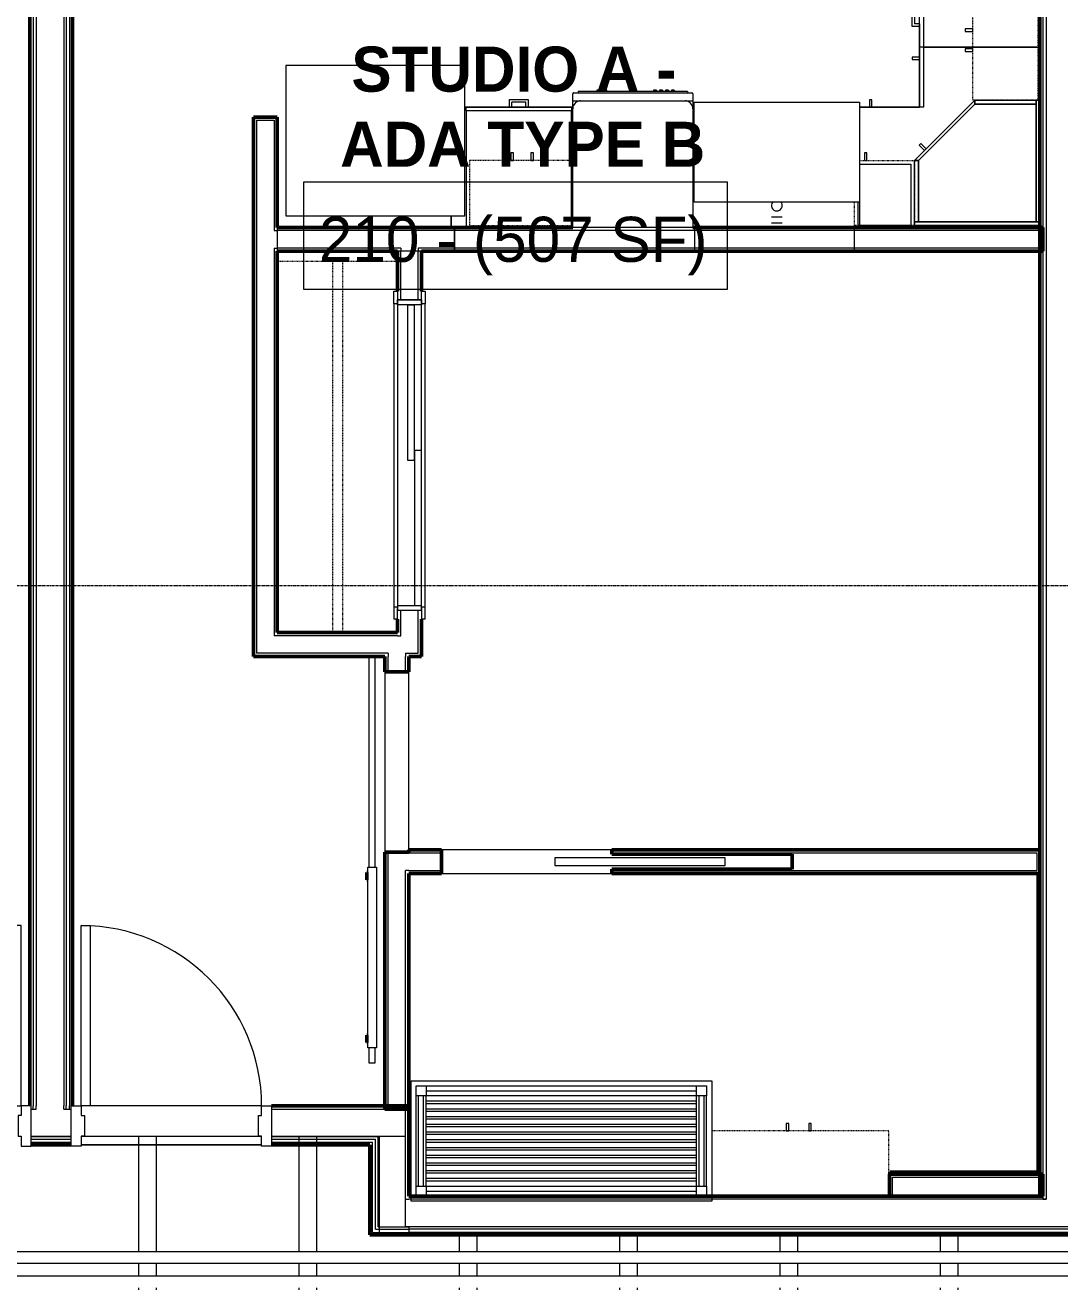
# Model space of a CAD drawing. Header units: inches. Extents: x -4218 to -1830, y 9767 to 12426.
# Drawn here: x -3142.3 to -2935.8, y 11708.2 to 11959.1 of the extents above; entities that cross this region are included whole.
import ezdxf

# ---------------------------------------------------------------- set-up
doc = ezdxf.new("R2010")
doc.units = ezdxf.units.IN
doc.header["$MEASUREMENT"] = 0
doc.linetypes.add('Dash', pattern=[0.25, 0.125, -0.125])
doc.linetypes.add('Grid Line 1_2_', pattern=[0.875, 0.5, -0.125, 0.125, -0.125])
for name, color, linetype, lineweight in [('0-1', 7, 'Continuous', 5), ('0-2', 10, 'Continuous', 9), ('A-AREA-IDEN', 2, 'Continuous', 9), ('A-DOOR-1', 10, 'Continuous', 9), ('A-DOOR-2', 50, 'Continuous', 20), ('A-DOOR-4', 7, 'Continuous', 50), ('A-DOOR-FRAM-1', 10, 'Continuous', 9), ('A-DOOR-FRAM-3', 50, 'Continuous', 20), ('A-FLOR-3', 192, 'Continuous', 9), ('A-WALL-1', 7, 'Continuous', 50), ('A-WALL-2', 250, 'Continuous', 13), ('A-WALL-3', 10, 'Continuous', 9), ('A-WALL-4', 252, 'Continuous', 9), ('A-WALL-5', 253, 'Continuous', 9), ('A-WALL-6', 254, 'Continuous', 9), ('A-WALL-7', 113, 'Continuous', 9), ('I-WALL-1', 7, 'Continuous', 50), ('I-WALL-2', 10, 'Continuous', 9), ('I-WALL-3', 252, 'Continuous', 9), ('I-WALL-4', 253, 'Continuous', 9), ('P-PIPE-1', 10, 'Continuous', 9), ('P-SANR-FIXT-1', 10, 'Continuous', 9), ('P-SANR-FIXT-2', 252, 'Continuous', 9), ('Q-CASE', 31, 'Continuous', 9), ('Q-CASE-1', 252, 'Continuous', 9), ('Q-CASE-2', 10, 'Continuous', 9), ('Q-CASE-3', 253, 'Continuous', 9), ('Q-CASE-4', 252, 'Dash', 9), ('Q-CASE-5', 253, 'Dash', 9), ('Q-CASE-6', 254, 'Continuous', 9), ('Q-CASE-7', 10, 'Dash', 9), ('Q-CASE-HDLN-1', 10, 'Dash', 9), ('Q-CASE-HDLN-2', 252, 'Dash', 9), ('Q-SPCQ-1', 10, 'Continuous', 9), ('S-BEAM', 12, 'Continuous', 9), ('S-GRID-1', 1, 'Grid Line 1_2_', 9)]:
    doc.layers.add(name, color=color, linetype=linetype, lineweight=lineweight)
doc.styles.add('Century Gothic', font='ufonts.com_century-gothic.ttf', dxfattribs={"height": 9})
doc.styles.add('Century Gothic_B', font='GOTHICB.TTF', dxfattribs={"height": 9})

# ---------------------------------------------------------------- blocks, each defined once
blk = doc.blocks.new('POCKET - FLUSH - 2-10 x 6-8-2882529-BACKGROUND - RCP - 2ND FLOOR')
at = {"layer": 'A-DOOR-2'}
for p, q in [((-39.67, 0.75), (-39.67, -0.75)), ((-5.67, 0.75), (-39.67, 0.75)), ((-5.67, -0.75), (-5.67, 0.75)), ((-39.67, -0.75), (-5.67, -0.75))]:
    blk.add_line(p, q, dxfattribs=at)
blk = doc.blocks.new('SLIDING - FLUSH - 5-0 x 6-8-3203586-BACKGROUND - RCP - 2ND FLOOR')
at = {"layer": 'A-DOOR-1'}
for p, q in [((-32.75, 2.5), (-32.75, 3.25)), ((-30.25, 3.25), (-32.75, 3.25)), ((30.25, 3.25), (-30.25, 3.25)), ((-30.25, 3.25), (-30.25, 2.5)), ((30.25, 2.5), (30.25, 3.25)), ((30.25, 3.25), (32.75, 3.25)), ((32.75, 3.25), (32.75, 2.5)), ((-32.75, 2.5), (-30.25, 2.5)), ((30, 0.5), (-1, 0.5)), ((-1, 0.5), (-1, -0.88)), ((30, 0.5), (30, -0.88)), ((32.75, 2.5), (30.25, 2.5)), ((-32.75, -3), (-32.75, -2.25)), ((-30.25, -2.25), (-32.75, -2.25)), ((-30.25, -2.25), (-30.25, -3)), ((1, -0.88), (-30, -0.88)), ((-30, -0.88), (-30, -2.25)), ((-30, -2.25), (1, -2.25)), ((-1, -0.88), (30, -0.88)), ((1, -0.88), (1, -2.25)), ((30.25, -2.25), (32.75, -2.25)), ((30.25, -3), (30.25, -2.25)), ((32.75, -2.25), (32.75, -3)), ((-32.75, -3), (-30.25, -3)), ((-30.25, -3), (30.25, -3)), ((32.75, -3), (30.25, -3))]:
    blk.add_line(p, q, dxfattribs=at)
at = {"layer": 'A-DOOR-FRAM-1'}
for p, q in [((-31, -2.25), (-31, 2.5)), ((-30, 2.5), (-31, 2.5)), ((30, 2.5), (-30, 2.5)), ((-30, 2.5), (-30, -2.25)), ((30, -2.25), (30, 2.5)), ((30, 2.5), (31, 2.5)), ((31, 2.5), (31, -2.25)), ((-31, -2.25), (-30, -2.25)), ((1, -2.25), (30, -2.25)), ((31, -2.25), (30, -2.25))]:
    blk.add_line(p, q, dxfattribs=at)
blk = doc.blocks.new('Refrigerator_-_Side-by-Side_6047 - 36_ X 30_-345559-BACKGROUND - RCP - 2ND FLOOR')
at = {"layer": 'Q-SPCQ-1'}
for p, q in [((17.87, 14.42), (-17.88, 14.42)), ((-17.88, 14.42), (-17.88, -15.58)), ((17.87, -15.58), (17.87, 14.42)), ((-17.88, -15.58), (17.87, -15.58))]:
    blk.add_line(p, q, dxfattribs=at)
blk = doc.blocks.new('Dishwasher_15404 - 34_ counter-2817256-BACKGROUND - RCP - 2ND FLOOR')
at = {"layer": 'Q-SPCQ-1'}
for p, q in [((0, -24), (0, 0)), ((0, 0), (23.68, 0)), ((23.68, 0), (25.25, 0)), ((25.25, 0), (26.68, 0)), ((25.25, 0), (25.25, -1.57)), ((25.25, -1.57), (25.25, -22.43)), ((26.87, -0.2), (26.87, -23.8)), ((27.12, -1.09), (26.87, -1.09)), ((27.12, -2.61), (27.12, -1.09)), ((27.12, -3.81), (27.12, -2.61)), ((27.12, -20.19), (27.12, -3.81)), ((27.37, -4.82), (27.12, -4.82)), ((27.37, -5.81), (27.37, -4.82)), ((27.12, -6.79), (27.37, -6.79)), ((27.37, -6.79), (27.37, -5.81)), ((27.37, -16.15), (27.12, -16.15)), ((27.37, -16.74), (27.12, -16.74)), ((27.37, -17.33), (27.12, -17.33)), ((27.37, -16.74), (27.37, -16.15)), ((27.37, -17.92), (27.37, -17.33)), ((27.37, -17.92), (27.12, -17.92)), ((27.37, -18.51), (27.12, -18.51)), ((27.37, -19.1), (27.12, -19.1)), ((27.37, -19.69), (27.12, -19.69)), ((27.37, -19.1), (27.37, -18.51)), ((27.37, -20.28), (27.37, -19.69)), ((25.25, -22.43), (25.25, -24)), ((27.12, -21.39), (27.12, -20.19)), ((27.37, -20.28), (27.12, -20.28)), ((27.12, -22.91), (27.12, -21.39)), ((23.68, -24), (0, -24)), ((25.25, -24), (23.68, -24)), ((26.68, -24), (25.25, -24)), ((27.12, -22.91), (26.87, -22.91))]:
    blk.add_line(p, q, dxfattribs=at)
for centre, radius, start, end in [((26.68, -0.2), 0.197, 0, 90), ((23.68, -1.57), 1.57, 0, 90), ((23.68, -1.57), 1.57, 32.077, 42.3359), ((23.68, -1.57), 1.57, 17.8182, 27.5266), ((23.68, -1.57), 1.57, 0, 13.6425), ((26.68, -0.2), 0.197, 15, 90), ((23.68, -22.43), 1.57, 270, 0), ((23.68, -22.43), 1.57, 346.3575, 0), ((23.68, -22.43), 1.57, 317.6641, 327.923), ((23.68, -22.43), 1.57, 332.4734, 342.1818), ((26.68, -23.8), 0.197, 270, 0)]:
    blk.add_arc(centre, radius, start, end, dxfattribs=at)
blk = doc.blocks.new('BARN - FLUSH - 3-0 x 7-0 BARN DOOR-2961665-BACKGROUND - RCP - 2ND FLOOR')
at = {"layer": 'A-DOOR-1'}
for p, q in [((-57, 5.57), (-60, 5.57)), ((-60, 5.57), (-60, 4.95)), ((-57, 4.07), (-57, 5.82)), ((-57, 5.82), (-21, 5.82)), ((-21, 5.82), (-21, 4.07)), ((21, 5.57), (-21, 5.57)), ((21, 4.95), (21, 5.57)), ((-60, 4.95), (-60, 4.32)), ((-60, 4.32), (-57, 4.32)), ((-21, 4.07), (-57, 4.07)), ((-21, 4.32), (21, 4.32)), ((21, 4.32), (21, 4.95))]:
    blk.add_line(p, q, dxfattribs=at)
at = {"layer": 'A-DOOR-4'}
for p, q in [((-56, 6), (-56, 5.82)), ((-54.5, 6), (-56, 6)), ((-54.5, 5.82), (-54.5, 6)), ((-23.5, 6), (-23.5, 5.82)), ((-22, 6), (-23.5, 6)), ((-22, 5.82), (-22, 6))]:
    blk.add_line(p, q, dxfattribs=at)
blk = doc.blocks.new('OD_CW_Closet - OD_CW_Closet-2472542-BACKGROUND - RCP - 2ND FLOOR')
at = {"layer": 'Q-CASE-HDLN-1'}
for p, q in [((0.74, -24), (0.74, 0)), ((0.74, 0), (6.74, 0)), ((9.24, 0), (69.74, 0)), ((72.24, 0), (74.9, 0)), ((0.74, -11), (74.9, -11)), ((0.74, -13), (74.9, -13))]:
    blk.add_line(p, q, dxfattribs=at)
at = {"layer": 'Q-CASE-HDLN-2'}
for p, q in [((74.9, 0), (74.9, -24)), ((74.9, -24), (0.74, -24))]:
    blk.add_line(p, q, dxfattribs=at)
blk = doc.blocks.new('Single Door 1 Drawer 211 - 211 Base Cabinet Single Door1 Drawer 12_-2709705-BACKGROUND - RCP - 2ND FLOOR')
at = {"layer": 'Q-CASE-2'}
for p, q in [((-7.14, 24), (-7.14, 25.5)), ((-7.14, 25.5), (-3.39, 25.5)), ((-3.39, 25.5), (-3.39, 24)), ((-1.27, 25.5), (-1.76, 25.5)), ((-1.76, 25.5), (-1.76, 24)), ((-1.27, 24), (-1.27, 25.5)), ((-11.26, 24), (0.74, 24)), ((-11.26, 23.25), (-11.26, 24)), ((0.74, 23.25), (-11.26, 23.25)), ((-11.26, 23.25), (-11.26, 0)), ((-7.14, 24), (-6.64, 24)), ((-3.89, 25), (-6.64, 25)), ((-6.64, 24), (-6.64, 25)), ((-3.89, 24), (-3.89, 25)), ((-3.39, 24), (-3.89, 24)), ((-1.76, 24), (-1.27, 24)), ((0.74, 24), (0.74, 23.25)), ((0.74, 0), (0.74, 23.25)), ((-11.26, 0), (0.74, 0))]:
    blk.add_line(p, q, dxfattribs=at)
blk = doc.blocks.new('Base Cabinet Corner 197 - Base Cabinet Corner 197-2569781-BACKGROUND - RCP - 2ND FLOOR')
at = {"layer": 'Q-CASE-2'}
for p, q in [((0.74, 36), (-23.26, 36)), ((-23.26, 36), (-23.26, 0)), ((0.74, 23.25), (0.74, 36)), ((0.74, 24), (0.74, 36)), ((0.73, 34), (0.73, 33.51)), ((2.23, 34), (0.73, 34)), ((0.73, 33.51), (2.23, 33.51)), ((2.23, 33.51), (2.23, 34)), ((10.73, 25.5), (10.24, 25.5)), ((10.24, 25.5), (10.24, 24)), ((10.73, 24), (10.73, 25.5)), ((12.74, 24), (0.74, 24)), ((0.74, 23.25), (0.74, 24)), ((12.74, 23.25), (0.74, 23.25)), ((10.24, 24), (10.73, 24)), ((12.74, 0), (12.74, 24)), ((-23.26, 0), (12.74, 0))]:
    blk.add_line(p, q, dxfattribs=at)
blk = doc.blocks.new('Base Cabinet 3 Drawer 230 - Base Cabinet 3 Drawer 230 21_-2578998-BACKGROUND - RCP - 2ND FLOOR')
at = {"layer": 'Q-CASE-2'}
for p, q in [((-1.14, 24), (-1.14, 25.5)), ((-1.14, 25.5), (2.61, 25.5)), ((2.61, 25.5), (2.61, 24)), ((-9.76, 24), (11.24, 24)), ((-9.76, 23.25), (-9.76, 24)), ((11.24, 23.25), (-9.76, 23.25)), ((-9.76, 23.25), (-9.76, 0)), ((-1.14, 24), (-0.64, 24)), ((2.11, 25), (-0.64, 25)), ((-0.64, 24), (-0.64, 25)), ((2.11, 24), (2.11, 25)), ((2.61, 24), (2.11, 24)), ((11.24, 24), (11.24, 23.25)), ((11.24, 0), (11.24, 23.25)), ((-9.76, 0), (11.24, 0))]:
    blk.add_line(p, q, dxfattribs=at)
blk = doc.blocks.new('308 - 308 x 24_-V23-BACKGROUND - RCP - 2ND FLOOR')
at = {"layer": 'Q-CASE'}
for p, q in [((-12, 13.19), (0, 25.19)), ((0, 25.19), (0, 24.44)), ((0, 24.44), (-11.25, 13.19)), ((-11.25, 13.19), (-12, 13.19))]:
    blk.add_line(p, q, dxfattribs=at)
at = {"layer": 'Q-CASE-1'}
for p, q in [((0, 25.19), (12.25, 25.19)), ((0, 24.44), (0, 25.19)), ((12.25, 25.19), (12.25, 24.44)), ((12.25, 0.94), (12.25, 25.19)), ((12.25, 25.19), (12.62, 25.19)), ((-11.25, 13.19), (0, 24.44)), ((0, 24.44), (12.25, 24.44)), ((12.25, 24.44), (0, 24.44)), ((12.25, 24.44), (12.25, 0.94)), ((-10.76, 16.55), (-11.11, 16.2)), ((-11.11, 16.2), (-10.05, 15.14)), ((-9.7, 15.49), (-10.76, 16.55)), ((-12, 13.19), (-11.25, 13.19)), ((-12, 3.33), (-12, 13.19)), ((-11.25, 3.27), (-11.25, 13.19)), ((-11.25, 13.19), (-11.25, 3.27)), ((-12, 0.94), (-12, 3.31)), ((-11.25, 0.94), (-11.25, 3.2)), ((-11.25, 3.2), (-11.25, 0.94)), ((-11.25, 0.94), (-12, 0.94)), ((-12, 0.19), (-12, 0.94)), ((-12, 0.94), (12.62, 0.94)), ((12.25, 0.94), (-11.25, 0.94)), ((12.62, 0.94), (12.25, 0.94))]:
    blk.add_line(p, q, dxfattribs=at)
at = {"layer": 'Q-CASE-3'}
for p, q in [((12.62, 25.19), (13, 25.19)), ((10.32, 0.19), (-12, 0.19)), ((12.62, 0.19), (10.37, 0.19)), ((13, 0.94), (12.62, 0.94)), ((12.62, 0.94), (13, 0.94))]:
    blk.add_line(p, q, dxfattribs=at)
at = {"layer": 'Q-CASE-6'}
for p, q in [((13, 25.19), (13, 0.94)), ((13, 0.19), (12.62, 0.19)), ((13, 0.94), (13, 0.19))]:
    blk.add_line(p, q, dxfattribs=at)
blk = doc.blocks.new('300 Series Wall Hung Cabinet_301 - 12_ x 24_-V24-BACKGROUND - RCP - 2ND FLOOR')
at = {"layer": 'Q-CASE-1'}
for p, q in [((-3.51, 14.69), (-4, 14.69)), ((-4, 14.69), (-4, 13.19)), ((-4, 13.19), (-3.51, 13.19)), ((-3.51, 13.19), (-3.51, 14.69)), ((-5, 12.44), (5.25, 12.44)), ((5.25, 12.44), (5.25, 3.44)), ((-5.25, 0.19), (-5.25, 4.87)), ((5.25, 3.41), (5.25, 0.19))]:
    blk.add_line(p, q, dxfattribs=at)
at = {"layer": 'Q-CASE-3'}
blk.add_line((5.25, 0.19), (-5.25, 0.19), dxfattribs=at)
at = {"layer": 'Q-CASE-4'}
for p, q in [((-5, 13.19), (6, 13.19)), ((6, 13.19), (6, 3.33)), ((-6, 0.19), (-6, 4.87)), ((6, 3.31), (6, 0.19))]:
    blk.add_line(p, q, dxfattribs=at)
at = {"layer": 'Q-CASE-5'}
blk.add_line((6, 0.19), (-6, 0.19), dxfattribs=at)
blk = doc.blocks.new('kitchen_faucet_14143 - kitchen_faucet_14143-V111-BACKGROUND - RCP - 2ND FLOOR')
at = {"layer": 'P-SANR-FIXT-2'}
for p, q in [((2.26, -0.28), (2.26, 1.08)), ((2.34, 1.08), (2.34, 0.94)), ((2.34, 0.94), (2.34, -1.08)), ((3.44, -1.08), (3.44, 1.08)), ((2.26, -1.08), (2.26, -0.28))]:
    blk.add_line(p, q, dxfattribs=at)
for start, end in [(75, 130.3805), (229.6195, 0), (15, 74.8695), (0, 15)]:
    blk.add_arc((0, 0), 1.08, start, end, dxfattribs=at)
blk = doc.blocks.new('Stainless Steel Farmhous Kitchen Sink - Stainless Steel Farmhous Kitchen Sink-2552578-BACKGROUND - RCP - 2ND FLOOR')
at = {"layer": 'P-SANR-FIXT-1'}
for p, q in [((-33, 22.2), (0, 22.2)), ((-33, 2.25), (-33, 22.2)), ((0, 22.2), (0, 2.25)), ((0, 2.25), (-33, 2.25))]:
    blk.add_line(p, q, dxfattribs=at)
blk = doc.blocks.new('300 Series Wall Hung Cabinet_302 - 24_ X 24_-V59-BACKGROUND - RCP - 2ND FLOOR')
at = {"layer": 'Q-CASE-1'}
for p, q in [((-1.76, 14.69), (-2.25, 14.69)), ((-2.25, 14.69), (-2.25, 13.19)), ((-2.25, 13.19), (-1.76, 13.19)), ((-1.76, 13.19), (-1.76, 14.69)), ((2.24, 14.69), (1.75, 14.69)), ((1.75, 14.69), (1.75, 13.19)), ((1.75, 13.19), (2.24, 13.19)), ((2.24, 13.19), (2.24, 14.69))]:
    blk.add_line(p, q, dxfattribs=at)
at = {"layer": 'Q-CASE-4'}
for p, q in [((-12, 0.19), (-12, 13.19)), ((-12, 13.19), (12, 13.19)), ((12, 13.19), (12, 0.19))]:
    blk.add_line(p, q, dxfattribs=at)
at = {"layer": 'Q-CASE-5'}
blk.add_line((12, 0.19), (-12, 0.19), dxfattribs=at)
blk = doc.blocks.new('300 Series Wall Hung Cabinet_302 - 21_ X 24_-2838280-BACKGROUND - RCP - 2ND FLOOR')
at = {"layer": 'Q-CASE-1'}
for p, q in [((-1.76, -13.19), (-2.25, -13.19)), ((-2.25, -13.19), (-2.25, -14.69)), ((-2.25, -14.69), (-1.76, -14.69)), ((-1.76, -14.69), (-1.76, -13.19)), ((2.24, -13.19), (1.75, -13.19)), ((1.75, -13.19), (1.75, -14.69)), ((1.75, -14.69), (2.24, -14.69)), ((2.24, -14.69), (2.24, -13.19))]:
    blk.add_line(p, q, dxfattribs=at)
at = {"layer": 'Q-CASE-4'}
for p, q in [((10.5, -13.19), (10.5, -0.23)), ((-10.1, -13.19), (10.5, -13.19))]:
    blk.add_line(p, q, dxfattribs=at)
at = {"layer": 'Q-CASE-5'}
blk.add_line((10.5, -0.19), (-10.1, -0.19), dxfattribs=at)
blk = doc.blocks.new('Bath Vanity - Bath Vanity 60_-V115-BACKGROUND - RCP - 2ND FLOOR')
at = {"layer": 'Q-CASE-1'}
for p, q in [((-29.26, -0.99), (-29.26, 0)), ((-29.26, 0), (30.74, 0)), ((30.74, 0), (30.74, -0.37)), ((30.74, -0.37), (30.74, -0.99))]:
    blk.add_line(p, q, dxfattribs=at)
at = {"layer": 'Q-CASE-2'}
for p, q in [((-29.26, -24), (-29.26, -0.99)), ((-28.26, -3), (-28.26, -1)), ((-28.26, -1), (-26.26, -1)), ((27.74, -1), (-26.26, -1)), ((-26.26, -1), (-26.26, -3)), ((27.74, -2), (-26.26, -2)), ((27.74, -3), (27.74, -1)), ((27.74, -1), (29.74, -1)), ((29.74, -1), (29.74, -3)), ((30.74, -0.99), (30.74, -24)), ((-28.26, -3), (-28.26, -21)), ((-26.26, -3), (-28.26, -3)), ((-27.76, -3), (-27.76, -21)), ((-26.76, -3), (-26.76, -21)), ((27.74, -3), (-26.26, -3)), ((-26.26, -3), (-26.26, -21)), ((-26.26, -4), (27.74, -4)), ((27.74, -4.55), (-26.26, -4.55)), ((27.74, -3), (27.74, -21)), ((29.74, -3), (27.74, -3)), ((28.24, -3), (28.24, -21)), ((29.24, -3), (29.24, -21)), ((29.74, -3), (29.74, -21)), ((-26.26, -5.55), (27.74, -5.55)), ((27.74, -6.09), (-26.26, -6.09)), ((-26.26, -7.09), (27.74, -7.09)), ((27.74, -7.64), (-26.26, -7.64)), ((-26.26, -8.64), (27.74, -8.64)), ((27.74, -9.18), (-26.26, -9.18)), ((-26.26, -10.18), (27.74, -10.18)), ((27.74, -10.73), (-26.26, -10.73)), ((-26.26, -11.73), (27.74, -11.73)), ((27.74, -12.27), (-26.26, -12.27)), ((-26.26, -13.27), (27.74, -13.27)), ((27.74, -13.82), (-26.26, -13.82)), ((-26.26, -14.82), (27.74, -14.82)), ((27.74, -15.36), (-26.26, -15.36)), ((-26.26, -16.36), (27.74, -16.36)), ((27.74, -16.91), (-26.26, -16.91)), ((-26.26, -17.91), (27.74, -17.91)), ((27.74, -18.45), (-26.26, -18.45)), ((-26.26, -19.45), (27.74, -19.45)), ((27.74, -20), (-26.26, -20)), ((-28.26, -23), (-28.26, -21)), ((-28.26, -21), (-26.26, -21)), ((-26.26, -21), (27.74, -21)), ((-26.26, -21), (-26.26, -23)), ((27.74, -22), (-26.26, -22)), ((27.74, -23), (27.74, -21)), ((27.74, -21), (29.74, -21)), ((29.74, -21), (29.74, -23)), ((30.74, -24), (-29.26, -24)), ((-26.26, -23), (-28.26, -23)), ((27.74, -23), (-26.26, -23)), ((29.74, -23), (27.74, -23))]:
    blk.add_line(p, q, dxfattribs=at)
blk = doc.blocks.new('300 Series Wall Hung Cabinet_326 - 36_-V92-BACKGROUND - RCP - 2ND FLOOR')
at = {"layer": 'Q-CASE-2'}
for p, q in [((-2.01, -13.19), (-2.5, -13.19)), ((-2.5, -13.19), (-2.5, -14.69)), ((-2.5, -14.69), (-2.01, -14.69)), ((-2.01, -14.69), (-2.01, -13.19)), ((2.49, -13.19), (2, -13.19)), ((2, -13.19), (2, -14.69)), ((2, -14.69), (2.49, -14.69)), ((2.49, -14.69), (2.49, -13.19))]:
    blk.add_line(p, q, dxfattribs=at)
at = {"layer": 'Q-CASE-7'}
for p, q in [((17.37, -0.19), (-18, -0.19)), ((-18, -0.19), (-18, -13.19)), ((-18, -13.19), (17.37, -13.19))]:
    blk.add_line(p, q, dxfattribs=at)
blk = doc.blocks.new('CTR - 1st Phase - Unit Layouts_rvt-1-BACKGROUND - RCP - 2ND FLOOR')
at = {"layer": 'A-WALL-1'}
for p, q in [((-3096.75, 11837.85), (-3096.75, 11940.76)), ((-3096.75, 11940.76), (-3096.12, 11940.76)), ((-3096.12, 11940.76), (-3092.62, 11940.76)), ((-3092.62, 11940.76), (-3092, 11940.76)), ((-3092, 11940.76), (-3092, 11918.75)), ((-3092, 11918.75), (-3033.02, 11918.75)), ((-3009.02, 11918.75), (-2939.15, 11918.75)), ((-2939.15, 11918.75), (-2939.15, 11918.13)), ((-2939.15, 11918.13), (-2939.15, 11914.63)), ((-2939.15, 11914.63), (-2939.15, 11914)), ((-3067.98, 11914), (-3092, 11914)), ((-3092, 11914), (-3092, 11837.85)), ((-3067.98, 11906.01), (-3067.98, 11914)), ((-3063.23, 11914), (-3063.23, 11906.01)), ((-2939.15, 11914), (-3063.23, 11914)), ((-3067.98, 11837.85), (-3067.98, 11840.51)), ((-3063.23, 11840.51), (-3063.23, 11833.1)), ((-3096.75, 11833.73), (-3096.75, 11837.85)), ((-3092, 11837.85), (-3067.98, 11837.85)), ((-3096.75, 11833.1), (-3096.75, 11833.73)), ((-3070.5, 11833.1), (-3096.75, 11833.1)), ((-3070.5, 11830), (-3070.5, 11833.1)), ((-3065.75, 11833.1), (-3065.75, 11830)), ((-3063.85, 11833.1), (-3065.75, 11833.1)), ((-3063.23, 11833.1), (-3063.85, 11833.1)), ((-3065.75, 11830), (-3070.5, 11830)), ((-3070.5, 11742.73), (-3070.5, 11794)), ((-3070.5, 11794), (-3065.75, 11794)), ((-3065.75, 11794), (-3065.75, 11794.5)), ((-3065.75, 11794.5), (-3059.23, 11794.5)), ((-3059.23, 11794.5), (-3059.23, 11789.75)), ((-3025.23, 11793.62), (-3025.23, 11794.5)), ((-3025.23, 11794.5), (-2939.77, 11794.5)), ((-2939.77, 11794.5), (-2939.77, 11793.87)), ((-2939.77, 11793.87), (-2939.77, 11790.37)), ((-2989.23, 11793.62), (-3025.23, 11793.62)), ((-2989.23, 11790.62), (-2989.23, 11793.62)), ((-3065.75, 11789.75), (-3065.75, 11742.73)), ((-3059.23, 11789.75), (-3065.75, 11789.75)), ((-3025.23, 11789.75), (-3025.23, 11790.62)), ((-3025.23, 11790.62), (-2989.23, 11790.62)), ((-2939.77, 11789.75), (-3025.23, 11789.75)), ((-2940.11, 11789.75), (-2939.74, 11789.75)), ((-2940.11, 11730.12), (-2940.11, 11789.37)), ((-2939.77, 11790.37), (-2939.77, 11789.75)), ((-2939.74, 11789.75), (-2939.74, 11729.75)), ((-3069.87, 11742.73), (-3070.5, 11742.73)), ((-3066.37, 11742.73), (-3069.87, 11742.73)), ((-3065.75, 11742.73), (-3066.37, 11742.73)), ((-2969.77, 11729.12), (-2969.77, 11729.75)), ((-2969.77, 11729.75), (-2939.15, 11729.75)), ((-2969.77, 11725.62), (-2969.77, 11729.12)), ((-2969.74, 11729.75), (-2969.74, 11730.12)), ((-2969.74, 11730.12), (-2940.11, 11730.12)), ((-2940.11, 11729.75), (-2969.74, 11729.75)), ((-2939.74, 11729.75), (-2940.11, 11729.75)), ((-2939.15, 11729.75), (-2939.15, 11729.12)), ((-2939.15, 11729.12), (-2939.15, 11725.62)), ((-2969.77, 11725.37), (-2969.77, 11725.62)), ((-2939.15, 11725.37), (-2969.77, 11725.37)), ((-2939.15, 11725.62), (-2939.15, 11725.37))]:
    blk.add_line(p, q, dxfattribs=at)
at = {"layer": 'A-WALL-2'}
for p, q in [((-3096.12, 11940.14), (-3096.12, 11837.85)), ((-3096.12, 11940.14), (-3092.62, 11940.14)), ((-3092.62, 11940.14), (-3092.62, 11918.13)), ((-3092.62, 11918.13), (-3092, 11918.13)), ((-2939.77, 11918.13), (-3092, 11918.13)), ((-2939.77, 11918.13), (-2939.77, 11914.63)), ((-3092.62, 11914.63), (-3092, 11914.63)), ((-3092.62, 11914.63), (-3092.62, 11837.85)), ((-3067.35, 11914.63), (-3092, 11914.63)), ((-3067.35, 11914.63), (-3067.35, 11914)), ((-3063.85, 11914.63), (-3063.85, 11914)), ((-2939.77, 11914.63), (-3063.85, 11914.63)), ((-3067.35, 11904.26), (-3067.35, 11914)), ((-3063.85, 11904.26), (-3063.85, 11914)), ((-3067.35, 11837.23), (-3067.35, 11842.26)), ((-3063.85, 11833.73), (-3063.85, 11842.26)), ((-3096.12, 11837.85), (-3096.12, 11837.23)), ((-3096.12, 11837.23), (-3096.12, 11833.73)), ((-3092.62, 11837.85), (-3092.62, 11837.23)), ((-3067.98, 11837.23), (-3092.62, 11837.23)), ((-3067.98, 11837.23), (-3067.35, 11837.23)), ((-3069.87, 11833.73), (-3096.12, 11833.73)), ((-3069.87, 11833.73), (-3069.87, 11833.1)), ((-3069.87, 11830), (-3069.87, 11833.1)), ((-3066.37, 11833.73), (-3066.37, 11833.1)), ((-3066.37, 11833.73), (-3063.85, 11833.73)), ((-3066.37, 11830), (-3066.37, 11833.1)), ((-3069.87, 11743.35), (-3069.87, 11794)), ((-3066.37, 11793.87), (-3066.37, 11794)), ((-3065.75, 11793.87), (-3066.37, 11793.87)), ((-3065.75, 11793.87), (-3059.23, 11793.87)), ((-3025.23, 11793.87), (-2940.4, 11793.87)), ((-2940.4, 11793.87), (-2940.4, 11790.37)), ((-3066.37, 11743.35), (-3066.37, 11790.37)), ((-3065.75, 11790.37), (-3066.37, 11790.37)), ((-3065.75, 11790.37), (-3059.23, 11790.37)), ((-3025.23, 11790.37), (-2940.4, 11790.37)), ((-3066.37, 11743.35), (-3069.87, 11743.35)), ((-2969.15, 11725.62), (-2969.15, 11729.12)), ((-2969.15, 11729.12), (-2939.77, 11729.12)), ((-2939.77, 11729.12), (-2939.77, 11725.62)), ((-2969.77, 11725.62), (-2969.15, 11725.62)), ((-2969.77, 11725.62), (-2969.15, 11725.62)), ((-2969.15, 11725.62), (-2939.77, 11725.62)), ((-2939.77, 11725.62), (-2939.15, 11725.62)), ((-2939.77, 11725.62), (-2939.15, 11725.62))]:
    blk.add_line(p, q, dxfattribs=at)
at = {"layer": 'A-WALL-3'}
for p, q in [((-3070.5, 11830), (-3070.5, 11794)), ((-3065.75, 11794.5), (-3065.75, 11830)), ((-3025.23, 11794.5), (-3059.23, 11794.5)), ((-3059.23, 11789.75), (-3025.23, 11789.75))]:
    blk.add_line(p, q, dxfattribs=at)
at = {"layer": 'A-WALL-4'}
for p, q in [((-3092, 11918.75), (-3057.25, 11918.75)), ((-3056.62, 11914.03), (-3056.62, 11918.75)), ((-3056.62, 11918.75), (-3056.62, 11914.03)), ((-3008.62, 11914), (-3008.62, 11918.75)), ((-3008.62, 11914), (-3008.62, 11918.75)), ((-2976.77, 11914), (-2976.77, 11918.75)), ((-2976.77, 11914), (-2976.77, 11918.75)), ((-3067.98, 11914), (-3092, 11914)), ((-3056.62, 11914), (-3063.23, 11914)), ((-3008.62, 11914), (-3056.62, 11914)), ((-2976.77, 11914), (-3008.62, 11914)), ((-2939.77, 11914), (-2976.77, 11914)), ((-3065.75, 11830), (-3070.5, 11830)), ((-3065.75, 11794), (-3070.5, 11794)), ((-3065.75, 11794), (-3065.75, 11794.5)), ((-3059.23, 11789.75), (-3059.23, 11794.5)), ((-3025.23, 11794.5), (-3025.23, 11793.62)), ((-3025.23, 11793.62), (-2989.23, 11793.62)), ((-2989.23, 11793.62), (-2989.23, 11790.62)), ((-2989.23, 11790.62), (-3025.23, 11790.62)), ((-3025.23, 11790.62), (-3025.23, 11789.75))]:
    blk.add_line(p, q, dxfattribs=at)
at = {"layer": 'A-WALL-5'}
for p, q in [((-3092, 11918.75), (-3092, 11914)), ((-2939.77, 11918.75), (-2939.15, 11918.75)), ((-3063.23, 11914), (-3067.98, 11914)), ((-2939.15, 11914), (-2939.77, 11914)), ((-3063.23, 11904.26), (-3067.98, 11904.26)), ((-3063.23, 11842.26), (-3067.98, 11842.26))]:
    blk.add_line(p, q, dxfattribs=at)
at = {"layer": 'A-WALL-6'}
for p, q in [((-3057.25, 11918.75), (-3056.62, 11918.75)), ((-3056.62, 11918.75), (-3033.02, 11918.75)), ((-3009.02, 11918.75), (-3008.62, 11918.75)), ((-3008.62, 11918.75), (-2976.77, 11918.75)), ((-2976.77, 11918.75), (-2939.77, 11918.75)), ((-2939.15, 11918.75), (-2939.15, 11914))]:
    blk.add_line(p, q, dxfattribs=at)
at = {"layer": 'A-WALL-7'}
for p, q in [((-2939.77, 11918.75), (-2939.77, 12073.01)), ((-2939.77, 12073.01), (-2939.77, 11918.75)), ((-2963.77, 11959.37), (-2963.77, 11958.88)), ((-2963.77, 11958.88), (-2963.77, 11952.74)), ((-2963.77, 11952.74), (-2963.77, 11958.88)), ((-2963.77, 11952.74), (-2963.77, 11952.25)), ((-2963.77, 11952.25), (-2963.77, 11942.75)), ((-2963.77, 11942.75), (-2963.77, 11952.25)), ((-3045.65, 11942.75), (-3054.52, 11942.75)), ((-3054.52, 11942.75), (-3045.65, 11942.75)), ((-3045.15, 11942.75), (-3045.65, 11942.75)), ((-3042.4, 11942.75), (-3045.15, 11942.75)), ((-3045.15, 11942.75), (-3042.4, 11942.75)), ((-3041.9, 11942.75), (-3042.4, 11942.75)), ((-3033.02, 11942.75), (-3041.9, 11942.75)), ((-3041.9, 11942.75), (-3033.02, 11942.75)), ((-3008.77, 11942.75), (-3009.02, 11942.75)), ((-3009.02, 11942.75), (-3008.77, 11942.75)), ((-2973.77, 11942.75), (-2975.77, 11942.75)), ((-2975.77, 11942.75), (-2973.77, 11942.75)), ((-2963.77, 11942.75), (-2973.29, 11942.75)), ((-2973.29, 11942.75), (-2963.77, 11942.75)), ((-3057.25, 11921.06), (-3057.25, 11918.75)), ((-3057.25, 11918.75), (-3057.25, 11921.06)), ((-3057.25, 11918.75), (-3033.02, 11918.75)), ((-3033.02, 11918.75), (-3057.25, 11918.75)), ((-3009.02, 11918.75), (-2939.77, 11918.75)), ((-2939.77, 11918.75), (-3009.02, 11918.75))]:
    blk.add_line(p, q, dxfattribs=at)
at = {"layer": '0-2'}
for name, p, rotation in [('300 Series Wall Hung Cabinet_302 - 24_ X 24_-V59-BACKGROUND - RCP - 2ND FLOOR', (-2939.96, 11956.13), 90.00000000002815), ('Single Door 1 Drawer 211 - 211 Base Cabinet Single Door1 Drawer 12_-2709705-BACKGROUND - RCP - 2ND FLOOR', (-2939.77, 11966.01), 90.0000000000739), ('Base Cabinet Corner 197 - Base Cabinet Corner 197-2569781-BACKGROUND - RCP - 2ND FLOOR', (-2939.77, 11942.01), 90.00000000007451), ('Refrigerator_-_Side-by-Side_6047 - 36_ X 30_-345559-BACKGROUND - RCP - 2ND FLOOR', (-3072.4, 11935.48), 180), ('Dishwasher_15404 - 34_ counter-2817256-BACKGROUND - RCP - 2ND FLOOR', (-3033.02, 11918.75), 89.99999999998786), ('300 Series Wall Hung Cabinet_302 - 21_ X 24_-2838280-BACKGROUND - RCP - 2ND FLOOR', (-3043.12, 11918.94), 180), ('kitchen_faucet_14143 - kitchen_faucet_14143-V111-BACKGROUND - RCP - 2ND FLOOR', (-2992.27, 11923.11), 270.0000000000719), ('OD_CW_Closet - OD_CW_Closet-2472542-BACKGROUND - RCP - 2ND FLOOR', (-3068, 11912.75), 270.0000000000385), ('SLIDING - FLUSH - 5-0 x 6-8-3203586-BACKGROUND - RCP - 2ND FLOOR', (-3065.48, 11873.26), 89.99999999999748), ('BARN - FLUSH - 3-0 x 7-0 BARN DOOR-2961665-BACKGROUND - RCP - 2ND FLOOR', (-3068.12, 11812), 90.00000000002028), ('POCKET - FLUSH - 2-10 x 6-8-2882529-BACKGROUND - RCP - 2ND FLOOR', (-3042.23, 11792.12), 180), ('Bath Vanity - Bath Vanity 60_-V115-BACKGROUND - RCP - 2ND FLOOR', (-3034.54, 11724.37), 180), ('300 Series Wall Hung Cabinet_326 - 36_-V92-BACKGROUND - RCP - 2ND FLOOR', (-2987.9, 11725.19), 180)]:
    blk.add_blockref(name, p, dxfattribs=dict(at, rotation=rotation))
for name, p in [('Base Cabinet 3 Drawer 230 - Base Cabinet 3 Drawer 230 21_-2578998-BACKGROUND - RCP - 2ND FLOOR', (-3044.51, 11918.75)), ('Stainless Steel Farmhous Kitchen Sink - Stainless Steel Farmhous Kitchen Sink-2552578-BACKGROUND - RCP - 2ND FLOOR', (-2975.77, 11921.56)), ('308 - 308 x 24_-V23-BACKGROUND - RCP - 2ND FLOOR', (-2952.77, 11918.94)), ('300 Series Wall Hung Cabinet_301 - 12_ x 24_-V24-BACKGROUND - RCP - 2ND FLOOR', (-2970.77, 11918.94))]:
    blk.add_blockref(name, p, dxfattribs=at)
blk = doc.blocks.new('HOLLOW METAL - UNIT DOOR-2191977-BACKGROUND - RCP - 2ND FLOOR')
at = {"layer": 'A-DOOR-1'}
blk.add_arc((18, -4.125), 36, 180, 270, dxfattribs=at)
at = {"layer": 'A-DOOR-2'}
for p, q in [((16.25, -4.125), (18, -4.125)), ((16.25, -40.125), (16.25, -4.125)), ((18, -4.125), (18, -40.125)), ((18, -40.125), (16.25, -40.125))]:
    blk.add_line(p, q, dxfattribs=at)
at = {"layer": 'A-DOOR-FRAM-3'}
for p, q in [((-20, 3.875), (-18, 3.875)), ((-20, -4.125), (-20, 3.875)), ((-18, 3.875), (-18, 1.9375)), ((18, 3.875), (20, 3.875)), ((18, 1.9375), (18, 3.875)), ((20, 3.875), (20, -4.125)), ((-18, 1.9375), (-17.375, 1.9375)), ((-17.375, 1.9375), (-17.375, -2.1875)), ((17.375, 1.9375), (18, 1.9375)), ((17.375, -2.1875), (17.375, 1.9375)), ((-18, -2.1875), (-18, -4.125)), ((-17.375, -2.1875), (-18, -2.1875)), ((18, -2.1875), (17.375, -2.1875)), ((18, -4.125), (18, -2.1875)), ((-18, -4.125), (-20, -4.125)), ((20, -4.125), (18, -4.125))]:
    blk.add_line(p, q, dxfattribs=at)
blk = doc.blocks.new('HOLLOW METAL - UNIT DOOR-2191978-BACKGROUND - RCP - 2ND FLOOR')
at = {"layer": 'A-DOOR-1'}
blk.add_arc((18, 4.125), 36, 90, 180, dxfattribs=at)
at = {"layer": 'A-DOOR-2'}
for p, q in [((18, 40.125), (16.25, 40.125)), ((16.25, 40.125), (16.25, 4.125)), ((18, 4.125), (18, 40.125)), ((16.25, 4.125), (18, 4.125))]:
    blk.add_line(p, q, dxfattribs=at)
at = {"layer": 'A-DOOR-FRAM-3'}
for p, q in [((-18, 4.125), (-20, 4.125)), ((-20, 4.125), (-20, -3.875)), ((-18, 2.1875), (-18, 4.125)), ((18, 4.125), (18, 2.1875)), ((20, 4.125), (18, 4.125)), ((20, -3.875), (20, 4.125)), ((-17.375, 2.1875), (-18, 2.1875)), ((-17.375, -1.9375), (-17.375, 2.1875)), ((18, 2.1875), (17.375, 2.1875)), ((17.375, 2.1875), (17.375, -1.9375)), ((-18, -3.875), (-18, -1.9375)), ((-18, -1.9375), (-17.375, -1.9375)), ((17.375, -1.9375), (18, -1.9375)), ((18, -1.9375), (18, -3.875)), ((-20, -3.875), (-18, -3.875)), ((18, -3.875), (20, -3.875))]:
    blk.add_line(p, q, dxfattribs=at)
blk = doc.blocks.new('CTR - 1st Phase - Common Walls_rvt-1-BACKGROUND - RCP - 2ND FLOOR')
at = {"layer": 'A-WALL-2'}
for p, q in [((-3140.75, 12110.34), (-3140.75, 11743.36)), ((-3140.12, 12110.34), (-3140.12, 11743.36)), ((-3134.62, 12110.34), (-3134.62, 11743.36)), ((-3134.12, 12110.34), (-3134.12, 11743.36)), ((-3133.5, 12110.34), (-3133.5, 11743.36)), ((-2939.15, 12110.34), (-2939.15, 11725.36)), ((-2938.52, 12110.34), (-2938.52, 11725.36)), ((-3141.12, 11742.74), (-3140.75, 11742.74)), ((-3140.75, 11742.74), (-3140.75, 11743.36)), ((-3140.75, 11742.74), (-3140.12, 11742.74)), ((-3140.75, 11742.74), (-3140.12, 11742.74)), ((-3140.12, 11742.74), (-3140.12, 11743.36)), ((-3134.62, 11742.74), (-3134.62, 11743.36)), ((-3134.62, 11742.74), (-3134.12, 11742.74)), ((-3134.62, 11742.74), (-3134.12, 11742.74)), ((-3134.12, 11742.74), (-3134.12, 11743.36)), ((-3134.12, 11742.74), (-3133.5, 11742.74)), ((-3134.12, 11742.74), (-3133.5, 11742.74)), ((-3133.5, 11742.74), (-3133.5, 11743.36)), ((-3133.5, 11742.74), (-3133.12, 11742.74)), ((-3093.12, 11742.74), (-3066.37, 11742.74)), ((-3066.37, 11737.24), (-3066.37, 11742.74)), ((-3141.12, 11737.24), (-3133.12, 11737.24)), ((-3141.12, 11736.74), (-3133.12, 11736.74)), ((-3141.12, 11736.11), (-3133.12, 11736.11)), ((-3093.12, 11737.24), (-3071.87, 11737.24)), ((-3093.12, 11736.74), (-3072.37, 11736.74)), ((-3093.12, 11736.11), (-3073, 11736.11)), ((-3073, 11735.61), (-3073, 11736.11)), ((-3072.37, 11736.11), (-3072.37, 11736.74)), ((-3072.37, 11735.61), (-3072.37, 11736.11)), ((-3071.87, 11736.74), (-3071.87, 11737.24)), ((-3071.87, 11735.61), (-3071.87, 11736.74)), ((-3066.37, 11735.61), (-3066.37, 11737.24)), ((-3073, 11718.11), (-3073, 11735.61)), ((-3072.37, 11718.74), (-3072.37, 11735.61)), ((-3071.87, 11719.24), (-3071.87, 11735.61)), ((-3066.37, 11724.74), (-3066.37, 11735.61)), ((-3066.37, 11724.74), (-3065.75, 11724.74)), ((-2939.15, 11724.74), (-3065.75, 11724.74)), ((-2939.15, 11725.36), (-2939.15, 11724.74)), ((-2939.15, 11724.74), (-2938.52, 11724.74)), ((-2938.52, 11724.74), (-2939.15, 11724.74)), ((-2938.52, 11725.36), (-2938.52, 11724.74)), ((-3072.37, 11718.74), (-3071.87, 11718.74)), ((-3071.87, 11719.24), (-3066.37, 11719.24)), ((-3071.87, 11718.74), (-3065.75, 11718.74)), ((-3066.37, 11719.24), (-3065.75, 11719.24)), ((-2805.27, 11719.24), (-3065.75, 11719.24)), ((-2805.27, 11718.74), (-3065.75, 11718.74)), ((-3073, 11718.11), (-3072.37, 11718.11)), ((-3072.37, 11718.11), (-3065.75, 11718.11)), ((-2805.27, 11718.11), (-3065.75, 11718.11))]:
    blk.add_line(p, q, dxfattribs=at)
at = {"layer": 'I-WALL-1'}
for p, q in [((-3141.37, 11743.36), (-3141.37, 12110.34)), ((-3132.87, 12110.34), (-3132.87, 11743.36)), ((-2939.77, 11725.36), (-2939.77, 12110.34)), ((-3093.12, 11743.36), (-3065.75, 11743.36)), ((-3065.75, 11743.36), (-3065.75, 11742.74)), ((-3065.75, 11742.74), (-3065.75, 11735.61)), ((-3133.12, 11735.61), (-3141.12, 11735.61)), ((-3073.5, 11735.61), (-3093.12, 11735.61)), ((-3073.5, 11717.61), (-3073.5, 11735.61)), ((-3065.75, 11735.61), (-3065.75, 11725.36)), ((-3065.75, 11725.36), (-2939.77, 11725.36)), ((-3073, 11717.61), (-3073.5, 11717.61)), ((-3065.75, 11717.61), (-3073, 11717.61)), ((-2805.27, 11717.61), (-3065.75, 11717.61))]:
    blk.add_line(p, q, dxfattribs=at)
at = {"layer": 'I-WALL-2'}
for p, q in [((-3095.12, 11743.36), (-3129.37, 11743.36)), ((-3131.12, 11735.61), (-3095.12, 11735.61))]:
    blk.add_line(p, q, dxfattribs=at)
at = {"layer": 'I-WALL-3'}
for p, q in [((-3133.12, 11735.61), (-3141.12, 11735.61)), ((-3095.12, 11735.61), (-3131.12, 11735.61)), ((-3073.5, 11735.61), (-3093.12, 11735.61)), ((-3073.5, 11717.61), (-3073.5, 11735.61)), ((-3073.5, 11717.61), (-3065.75, 11717.61)), ((-2805.27, 11717.61), (-3065.75, 11717.61))]:
    blk.add_line(p, q, dxfattribs=at)
at = {"layer": 'I-WALL-4'}
for p, q in [((-3141.12, 11743.36), (-3141.37, 11743.36)), ((-3132.87, 11743.36), (-3133.12, 11743.36)), ((-3093.12, 11743.36), (-3093.12, 11735.61)), ((-3065.75, 11719.24), (-3065.75, 11717.61)), ((-3065.75, 11719.24), (-3065.75, 11717.61))]:
    blk.add_line(p, q, dxfattribs=at)
at = {"layer": 'P-PIPE-1'}
for p, q in [((-3435.32, 11714.31), (-2798.23, 11714.31)), ((-2798.23, 11711.93), (-3435.32, 11711.93)), ((-3435.32, 11709.44), (-2798.23, 11709.44))]:
    blk.add_line(p, q, dxfattribs=at)
at = {"layer": '0-2'}
blk.add_blockref('HOLLOW METAL - UNIT DOOR-2191978-BACKGROUND - RCP - 2ND FLOOR', (-3161.12, 11739.24), dxfattribs=at)
at = {"layer": '0-2', "rotation": 180}
blk.add_blockref('HOLLOW METAL - UNIT DOOR-2191977-BACKGROUND - RCP - 2ND FLOOR', (-3113.12, 11739.24), dxfattribs=at)
blk = doc.blocks.new('Dimension Lumber - LVL - 3_5X5_5-V233-BACKGROUND - RCP - 2ND FLOOR')
at = {"layer": 'S-BEAM'}
for p, q in [((-43.78, 1.75), (-42.15, 1.75)), ((-42.15, 1.75), (-20.84, 1.75)), ((-18.47, 1.75), (-15.97, 1.75)), ((-13.6, 1.75), (-12.21, 1.75)), ((-9.84, 1.75), (45.1, 1.75)), ((45.1, 1.75), (45.37, 1.75)), ((45.37, -1.75), (45.37, 1.75)), ((-43.78, -1.75), (-42.15, -1.75)), ((-42.15, -1.75), (-20.84, -1.75)), ((-18.47, -1.75), (-15.97, -1.75)), ((-13.6, -1.75), (-12.21, -1.75)), ((-9.84, -1.75), (45.1, -1.75)), ((45.1, -1.75), (45.37, -1.75))]:
    blk.add_line(p, q, dxfattribs=at)
blk = doc.blocks.new('Dimension Lumber - LVL - 3_5X5_5-V234-BACKGROUND - RCP - 2ND FLOOR')
at = {"layer": 'S-BEAM'}
for p, q in [((-54.25, 1.75), (-52.63, 1.75)), ((-52.63, 1.75), (-31.32, 1.75)), ((-28.94, 1.75), (-26.45, 1.75)), ((-24.07, 1.75), (-22.69, 1.75)), ((-20.31, 1.75), (-9.6, 1.75)), ((54.01, 1.75), (54.25, 1.75)), ((-54.25, -1.75), (-52.63, -1.75)), ((-52.63, -1.75), (-31.32, -1.75)), ((-28.94, -1.75), (-26.45, -1.75)), ((-24.07, -1.75), (-22.69, -1.75)), ((-20.31, -1.75), (34.62, -1.75)), ((34.62, -1.75), (36.25, -1.75))]:
    blk.add_line(p, q, dxfattribs=at)
blk = doc.blocks.new('Dimension Lumber - LVL - 3_5X5_5-V235-BACKGROUND - RCP - 2ND FLOOR')
at = {"layer": 'S-BEAM'}
for p, q in [((-45.37, 1.75), (-45.37, -1.75)), ((-45.37, 1.75), (-45.13, 1.75)), ((-45.1, 1.75), (-41.79, 1.75)), ((-39.42, 1.75), (-36.92, 1.75)), ((-34.55, 1.75), (-33.16, 1.75)), ((-30.79, 1.75), (-20.07, 1.75)), ((43.53, 1.75), (43.78, 1.75)), ((-45.37, -1.75), (-45.12, -1.75)), ((-45.1, -1.75), (-41.79, -1.75)), ((-39.42, -1.75), (-36.92, -1.75)), ((-34.55, -1.75), (-33.16, -1.75)), ((-30.79, -1.75), (-20.07, -1.75)), ((43.53, -1.75), (43.78, -1.75))]:
    blk.add_line(p, q, dxfattribs=at)
blk = doc.blocks.new('Dimension Lumber - LVL - 3_5X5_5-V236-BACKGROUND - RCP - 2ND FLOOR')
at = {"layer": 'S-BEAM'}
for p, q in [((-34.9, 1.75), (-34.9, -1.75)), ((-34.9, 1.75), (-34.63, 1.75)), ((-34.63, 1.75), (-31.32, 1.75)), ((-28.94, 1.75), (-26.45, 1.75)), ((-24.07, 1.75), (-22.69, 1.75)), ((-20.31, 1.75), (-9.6, 1.75)), ((33.37, 1.75), (34.38, 1.75)), ((34.38, 1.75), (34.62, 1.75)), ((34.62, 1.75), (34.9, 1.75)), ((34.9, -1.75), (34.9, 1.75)), ((-34.9, -1.75), (-34.63, -1.75)), ((-34.63, -1.75), (-31.32, -1.75)), ((-28.94, -1.75), (-26.45, -1.75)), ((-24.07, -1.75), (-22.69, -1.75)), ((-20.31, -1.75), (-9.6, -1.75)), ((33.37, -1.75), (34.38, -1.75)), ((34.38, -1.75), (34.62, -1.75)), ((34.62, -1.75), (34.9, -1.75))]:
    blk.add_line(p, q, dxfattribs=at)
blk = doc.blocks.new('Dimension Lumber - LVL - 3_5X5_5-V237-BACKGROUND - RCP - 2ND FLOOR')
at = {"layer": 'S-BEAM'}
for p, q in [((-34.9, 1.75), (-34.9, -1.75)), ((-34.9, 1.75), (-34.63, 1.75)), ((-34.63, 1.75), (-31.32, 1.75)), ((-28.94, 1.75), (-26.45, 1.75)), ((-24.07, 1.75), (-22.69, 1.75)), ((-20.31, 1.75), (34.62, 1.75)), ((34.62, 1.75), (34.9, 1.75)), ((34.9, -1.75), (34.9, 1.75)), ((-34.9, -1.75), (-34.63, -1.75)), ((-34.63, -1.75), (-31.32, -1.75)), ((-28.94, -1.75), (-26.45, -1.75)), ((-24.07, -1.75), (-22.69, -1.75)), ((-20.31, -1.75), (34.62, -1.75)), ((34.62, -1.75), (34.9, -1.75))]:
    blk.add_line(p, q, dxfattribs=at)

msp = doc.modelspace()

# ---------------------------------------------------------------- linework, layer by layer
at = {"layer": 'A-AREA-IDEN', "flags": 128}
msp.add_lwpolyline([(-3086.7, 11927.87), (-3002.2, 11927.87), (-3002.2, 11906.38), (-3086.7, 11906.38)], close=True, dxfattribs=at)
at = {"layer": 'A-FLOR-3'}
for p, q in [((-3133.12, 11737.24), (-3141.12, 11737.24)), ((-3095.12, 11737.24), (-3131.12, 11737.24)), ((-3066.37, 11737.24), (-3093.12, 11737.24)), ((-3071.67, 11737.24), (-3071.67, 11718.76)), ((-3066.37, 11719.24), (-3066.37, 11737.24)), ((-3071.67, 11718.72), (-3071.67, 11717.99)), ((-2799.15, 11719.24), (-3066.37, 11719.24)), ((-3071.67, 11717.99), (-2799.67, 11717.99))]:
    msp.add_line(p, q, dxfattribs=at)
at = {"layer": 'S-GRID-1'}
msp.add_line((-1830.2, 11847.19), (-4168.71, 11847.19), dxfattribs=at)

# ---------------------------------------------------------------- block references
at = {"layer": '0-1'}
for name in ['CTR - 1st Phase - Unit Layouts_rvt-1-BACKGROUND - RCP - 2ND FLOOR', 'CTR - 1st Phase - Common Walls_rvt-1-BACKGROUND - RCP - 2ND FLOOR']:
    msp.add_blockref(name, (0, 0), dxfattribs=at)
at = {"layer": 'S-BEAM'}
for name, p, rotation in [('Dimension Lumber - LVL - 3_5X5_5-V233-BACKGROUND - RCP - 2ND FLOOR', (-3117.92, 11693.46), 269.9999999999995), ('Dimension Lumber - LVL - 3_5X5_5-V234-BACKGROUND - RCP - 2ND FLOOR', (-3085.92, 11682.99), 269.9999999999993), ('Dimension Lumber - LVL - 3_5X5_5-V235-BACKGROUND - RCP - 2ND FLOOR', (-3053.92, 11672.51), 269.9999999999994), ('Dimension Lumber - LVL - 3_5X5_5-V236-BACKGROUND - RCP - 2ND FLOOR', (-3021.92, 11682.99), 269.9999999999994), ('Dimension Lumber - LVL - 3_5X5_5-V237-BACKGROUND - RCP - 2ND FLOOR', (-2989.92, 11682.99), 269.9999999999994), ('Dimension Lumber - LVL - 3_5X5_5-V237-BACKGROUND - RCP - 2ND FLOOR', (-2957.92, 11682.99), 269.9999999999994)]:
    msp.add_blockref(name, p, dxfattribs=dict(at, rotation=rotation))

# ---------------------------------------------------------------- texts
at = {"layer": 'A-AREA-IDEN', "char_height": 9, "attachment_point": 1}
for s, insert, width, style in [('STUDIO A -', (-3077.2, 11954.84), 79.083, 'Century Gothic_B'), ('ADA TYPE B', (-3079.45, 11939.84), 84.537, 'Century Gothic_B'), ('210 - (507 SF)', (-3083.7, 11920.87), 94.839, 'Century Gothic')]:
    msp.add_mtext(s, dxfattribs=dict(at, insert=insert, width=width, style=style))

doc.saveas('drawing.dxf')
